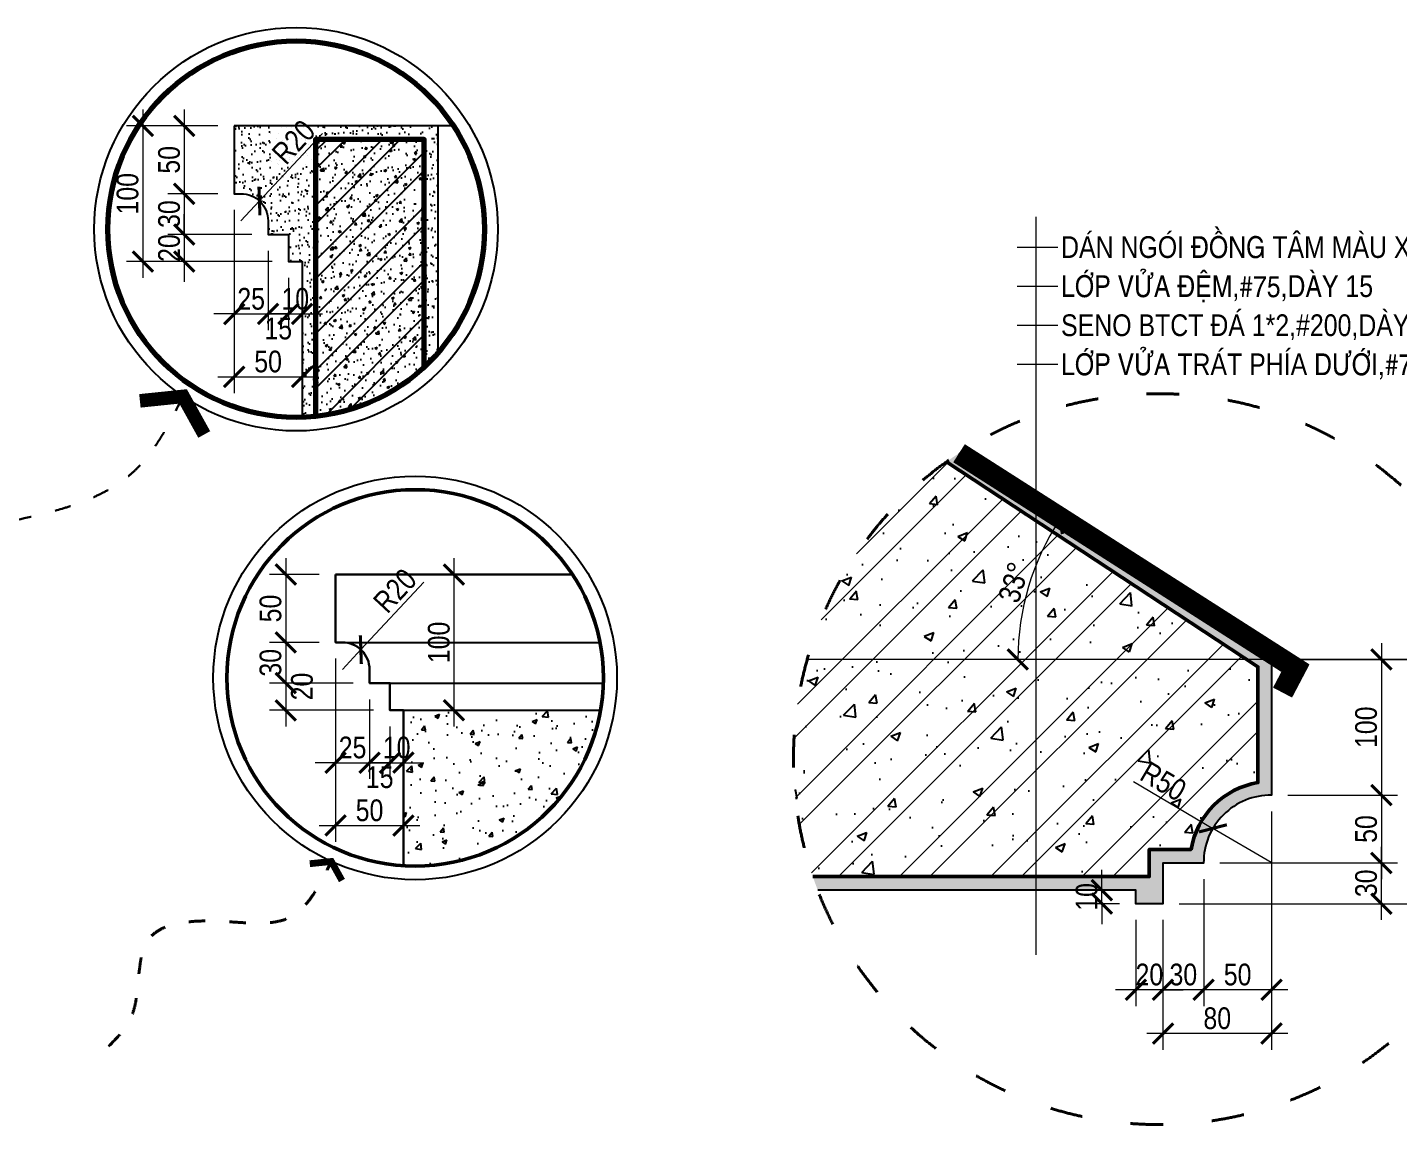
# Model space of a CAD drawing. Header units: millimetres. Extents: x -37049 to 129367, y 25385 to 90033.
# Drawn here: x 68902 to 79003, y 48928 to 57013 of the extents above; entities that cross this region are included whole.
import ezdxf

# ---------------------------------------------------------------- set-up
doc = ezdxf.new("R2010")
doc.units = ezdxf.units.MM
doc.header["$MEASUREMENT"] = 0
doc.linetypes.add('ACAD_ISO03W100', pattern=[30, 12, -18])
doc.layers.add('NCHU', color=70, linetype='Continuous')
for name, color, linetype, lineweight in [('NKHUAT1', 54, 'ACAD_ISO03W100', 15), ('NKT', 9, 'Continuous', 0), ('NMANH1', 45, 'Continuous', 9), ('NMANH3', 25, 'Continuous', 9), ('NNGOI', 20, 'Continuous', 9), ('NTHAY1', 61, 'Continuous', 25), ('NTHAY3', 41, 'Continuous', 25), ('NTHAY4', 21, 'Continuous', 25), ('Ntuong1', 140, 'Continuous', 50), ('Ntuong2', 150, 'Continuous', 50), ('NTUONGTO', 210, 'Continuous', 70)]:
    doc.layers.add(name, color=color, linetype=linetype, lineweight=lineweight)
doc.styles.add('AVO', font='vhelvcn.ttf')
doc.dimstyles.new('10', dxfattribs={"dimscale": 0, "dimtxt": 160, "dimasz": 150, "dimexe": 120, "dimexo": 120, "dimgap": 30, "dimtad": 1, "dimtoh": 1, "dimdec": 0, "dimlfac": 0.1, "dimzin": 0, "dimdsep": 46, "dimtxsty": 'AVO', "dimblk1": 'ARCHTICK', "dimblk2": 'ARCHTICK', "dimsah": 1, "dimcen": -3, "dimdle": 120, "dimclrd": 256, "dimclre": 256, "dimclrt": 2, "dimadec": 0, "dimazin": 0, "dimtfac": 1, "dimtdec": 0, "dimtix": 1, "dimtmove": 2, "dimatfit": 3, "dimldrblk": 'ARCHTICK', "dimfxl": 0, "dimtolj": 1, "dimtzin": 0, "dimlwd": -1, "dimlwe": -1, "dimarcsym": 0})

# ---------------------------------------------------------------- blocks, each defined once
blk = doc.blocks.new('_ARCHTICK')
at = {"color": 0, "linetype": 'ByBlock', "const_width": 0.15}
blk.add_lwpolyline([(-0.5, -0.5), (0.5, 0.5)], dxfattribs=at)
blk = doc.blocks.new('*D514')
at = {"layer": 'DEFPOINTS', "color": 0}
for p in [(71172, 52482), (71672, 51475), (71672, 51132)]:
    blk.add_point(p, dxfattribs=at)
at = {"layer": 'NKT'}
for p, q in [((71172, 52362), (71172, 51012)), ((71672, 51355), (71672, 51012)), ((71052, 51132), (71792, 51132))]:
    blk.add_line(p, q, dxfattribs=at)
at = {"layer": 'NKT', "xscale": 150, "yscale": 150, "zscale": 150, "rotation": 180}
blk.add_blockref('_ARCHTICK', (71172, 51132), dxfattribs=at)
at = {"layer": 'NKT', "xscale": 150, "yscale": 150, "zscale": 150}
blk.add_blockref('_ARCHTICK', (71672, 51132), dxfattribs=at)
at = {"layer": 'NKT', "color": 2, "insert": (71422, 51243), "char_height": 160, "attachment_point": 5, "style": 'AVO'}
blk.add_mtext('\\A1;50', dxfattribs=at)
blk = doc.blocks.new('*D522')
at = {"layer": 'DEFPOINTS', "color": 0}
for p in [(71572, 51981), (71672, 51856), (71672, 51595)]:
    blk.add_point(p, dxfattribs=at)
at = {"layer": 'NKT'}
for p, q in [((71572, 51861), (71572, 51475)), ((71672, 51736), (71672, 51475)), ((71572, 51595), (71422, 51595)), ((71572, 51595), (71672, 51595)), ((71672, 51595), (71822, 51595))]:
    blk.add_line(p, q, dxfattribs=at)
at = {"layer": 'NKT', "xscale": 150, "yscale": 150, "zscale": 150}
blk.add_blockref('_ARCHTICK', (71572, 51595), dxfattribs=at)
at = {"layer": 'NKT', "xscale": 150, "yscale": 150, "zscale": 150, "rotation": 180}
blk.add_blockref('_ARCHTICK', (71672, 51595), dxfattribs=at)
at = {"layer": 'NKT', "color": 2, "insert": (71622, 51706), "char_height": 160, "attachment_point": 5, "style": 'AVO'}
blk.add_mtext('\\A1;10', dxfattribs=at)
blk = doc.blocks.new('*D515')
at = {"layer": 'DEFPOINTS', "color": 0}
for p in [(71422, 52181), (71572, 51981), (71572, 51595)]:
    blk.add_point(p, dxfattribs=at)
at = {"layer": 'NKT'}
for p, q in [((71422, 52061), (71422, 51475)), ((71572, 51861), (71572, 51475)), ((71302, 51595), (71692, 51595))]:
    blk.add_line(p, q, dxfattribs=at)
at = {"layer": 'NKT', "xscale": 150, "yscale": 150, "zscale": 150, "rotation": 180}
blk.add_blockref('_ARCHTICK', (71422, 51595), dxfattribs=at)
at = {"layer": 'NKT', "xscale": 150, "yscale": 150, "zscale": 150}
blk.add_blockref('_ARCHTICK', (71572, 51595), dxfattribs=at)
at = {"layer": 'NKT', "color": 2, "insert": (71497, 51487), "char_height": 160, "attachment_point": 5, "style": 'AVO'}
blk.add_mtext('\\A1;15', dxfattribs=at)
blk = doc.blocks.new('*D516')
at = {"layer": 'DEFPOINTS', "color": 0}
for p in [(71172, 52481), (71422, 52181), (71422, 51595)]:
    blk.add_point(p, dxfattribs=at)
at = {"layer": 'NKT'}
for p, q in [((71172, 52361), (71172, 51475)), ((71422, 52061), (71422, 51475)), ((71172, 51595), (71022, 51595)), ((71172, 51595), (71422, 51595)), ((71422, 51595), (71572, 51595))]:
    blk.add_line(p, q, dxfattribs=at)
at = {"layer": 'NKT', "xscale": 150, "yscale": 150, "zscale": 150}
blk.add_blockref('_ARCHTICK', (71172, 51595), dxfattribs=at)
at = {"layer": 'NKT', "xscale": 150, "yscale": 150, "zscale": 150, "rotation": 180}
blk.add_blockref('_ARCHTICK', (71422, 51595), dxfattribs=at)
at = {"layer": 'NKT', "color": 2, "insert": (71297, 51706), "char_height": 160, "attachment_point": 5, "style": 'AVO'}
blk.add_mtext('\\A1;25', dxfattribs=at)
blk = doc.blocks.new('*D517')
at = {"layer": 'DEFPOINTS', "color": 0}
for p in [(72340, 52981), (72044, 51981), (72340, 51981)]:
    blk.add_point(p, dxfattribs=at)
at = {"layer": 'NKT'}
for p, q in [((72044, 53101), (72044, 51861)), ((72220, 52981), (71924, 52981)), ((72220, 51981), (71924, 51981))]:
    blk.add_line(p, q, dxfattribs=at)
at = {"layer": 'NKT', "xscale": 150, "yscale": 150, "zscale": 150}
for p, rotation in [((72044, 52981), 90), ((72044, 51981), 270)]:
    blk.add_blockref('_ARCHTICK', p, dxfattribs=dict(at, rotation=rotation))
at = {"layer": 'NKT', "color": 2, "insert": (71933, 52481), "char_height": 160, "attachment_point": 5, "rotation": 90, "style": 'AVO'}
blk.add_mtext('\\A1;100', dxfattribs=at)
blk = doc.blocks.new('*D518')
at = {"layer": 'DEFPOINTS', "color": 0}
for p in [(71358, 52428), (71222, 52281)]:
    blk.add_point(p, dxfattribs=at)
at = {"layer": 'NKT'}
for p in [(71822, 52925), (71222, 52281)]:
    blk.add_line(p, (71358, 52428), dxfattribs=at)
at = {"layer": 'NKT', "xscale": 150, "yscale": 150, "zscale": 150, "rotation": 227.0383544023592}
blk.add_blockref('_ARCHTICK', (71358, 52428), dxfattribs=at)
at = {"layer": 'NKT', "color": 2, "insert": (71610, 52862), "char_height": 160, "attachment_point": 5, "rotation": 47.0384, "style": 'AVO'}
blk.add_mtext('\\A1;R20', dxfattribs=at)
blk = doc.blocks.new('*D519')
at = {"layer": 'DEFPOINTS', "color": 0}
for p in [(71422, 52181), (70805, 51981), (71572, 51981)]:
    blk.add_point(p, dxfattribs=at)
at = {"layer": 'NKT'}
for p, q in [((70805, 52301), (70805, 51861)), ((71302, 52181), (70685, 52181)), ((71452, 51981), (70685, 51981))]:
    blk.add_line(p, q, dxfattribs=at)
at = {"layer": 'NKT', "xscale": 150, "yscale": 150, "zscale": 150}
for p, rotation in [((70805, 52181), 90), ((70805, 51981), 270)]:
    blk.add_blockref('_ARCHTICK', p, dxfattribs=dict(at, rotation=rotation))
at = {"layer": 'NKT', "color": 2, "insert": (70925, 52156), "char_height": 160, "attachment_point": 5, "rotation": 90, "style": 'AVO'}
blk.add_mtext('\\A1;20', dxfattribs=at)
blk = doc.blocks.new('*D520')
at = {"layer": 'DEFPOINTS', "color": 0}
for p in [(71172, 52481), (70805, 52181), (71422, 52181)]:
    blk.add_point(p, dxfattribs=at)
at = {"layer": 'NKT'}
for p, q in [((70805, 52601), (70805, 52061)), ((71052, 52481), (70685, 52481)), ((71302, 52181), (70685, 52181))]:
    blk.add_line(p, q, dxfattribs=at)
at = {"layer": 'NKT', "xscale": 150, "yscale": 150, "zscale": 150}
for p, rotation in [((70805, 52481), 90), ((70805, 52181), 270)]:
    blk.add_blockref('_ARCHTICK', p, dxfattribs=dict(at, rotation=rotation))
at = {"layer": 'NKT', "color": 2, "insert": (70693, 52331), "char_height": 160, "attachment_point": 5, "rotation": 90, "style": 'AVO'}
blk.add_mtext('\\A1;30', dxfattribs=at)
blk = doc.blocks.new('*D521')
at = {"layer": 'DEFPOINTS', "color": 0}
for p in [(71172, 52981), (70805, 52481), (71172, 52481)]:
    blk.add_point(p, dxfattribs=at)
at = {"layer": 'NKT'}
for p, q in [((70805, 53101), (70805, 52361)), ((71052, 52981), (70685, 52981)), ((71052, 52481), (70685, 52481))]:
    blk.add_line(p, q, dxfattribs=at)
at = {"layer": 'NKT', "xscale": 150, "yscale": 150, "zscale": 150}
for p, rotation in [((70805, 52981), 90), ((70805, 52481), 270)]:
    blk.add_blockref('_ARCHTICK', p, dxfattribs=dict(at, rotation=rotation))
at = {"layer": 'NKT', "color": 2, "insert": (70693, 52731), "char_height": 160, "attachment_point": 5, "rotation": 90, "style": 'AVO'}
blk.add_mtext('\\A1;50', dxfattribs=at)
blk = doc.blocks.new('*D579')
at = {"layer": 'DEFPOINTS', "color": 0}
for p in [(75760, 53872), (76336, 53062), (74647, 52356), (78067, 52356), (78067, 52356)]:
    blk.add_point(p, dxfattribs=at)
at = {"layer": 'NKT'}
blk.add_arc((78067, 52356), 1869, 146.6723, 180.0017, dxfattribs=at)
at = {"layer": 'NKT', "xscale": 150, "yscale": 150, "zscale": 150}
for p, rotation in [((76505, 53383), 56.67230931715161), ((76197, 52356), 270.0017441160624)]:
    blk.add_blockref('_ARCHTICK', p, dxfattribs=dict(at, rotation=rotation))
at = {"layer": 'NKT', "color": 2, "insert": (76169, 52924), "char_height": 160, "attachment_point": 5, "rotation": 73.337, "style": 'AVO'}
blk.add_mtext('\\A1;33°', dxfattribs=at)
blk = doc.blocks.new('*D571')
at = {"layer": 'DEFPOINTS', "color": 0}
for p in [(78067, 52356), (78067, 51356), (78876, 51356)]:
    blk.add_point(p, dxfattribs=at)
at = {"layer": 'NKT'}
for p, q in [((78876, 52476), (78876, 51236)), ((78187, 52356), (78996, 52356)), ((78187, 51356), (78996, 51356))]:
    blk.add_line(p, q, dxfattribs=at)
at = {"layer": 'NKT', "xscale": 150, "yscale": 150, "zscale": 150}
for p, rotation in [((78876, 52356), 90), ((78876, 51356), 270)]:
    blk.add_blockref('_ARCHTICK', p, dxfattribs=dict(at, rotation=rotation))
at = {"layer": 'NKT', "color": 2, "insert": (78764, 51856), "char_height": 160, "attachment_point": 5, "rotation": 90, "style": 'AVO'}
blk.add_mtext('\\A1;100', dxfattribs=at)
blk = doc.blocks.new('*D572')
at = {"layer": 'DEFPOINTS', "color": 0}
for p in [(78067, 51356), (77567, 50856), (78876, 50856)]:
    blk.add_point(p, dxfattribs=at)
at = {"layer": 'NKT'}
for p, q in [((78876, 51476), (78876, 50736)), ((78187, 51356), (78996, 51356)), ((77687, 50856), (78996, 50856))]:
    blk.add_line(p, q, dxfattribs=at)
at = {"layer": 'NKT', "xscale": 150, "yscale": 150, "zscale": 150}
for p, rotation in [((78876, 51356), 90), ((78876, 50856), 270)]:
    blk.add_blockref('_ARCHTICK', p, dxfattribs=dict(at, rotation=rotation))
at = {"layer": 'NKT', "color": 2, "insert": (78764, 51106), "char_height": 160, "attachment_point": 5, "rotation": 90, "style": 'AVO'}
blk.add_mtext('\\A1;50', dxfattribs=at)
blk = doc.blocks.new('*D573')
at = {"layer": 'DEFPOINTS', "color": 0}
for p in [(77567, 50856), (78876, 50856), (77267, 50556)]:
    blk.add_point(p, dxfattribs=at)
at = {"layer": 'NKT'}
for p, q in [((78876, 50436), (78876, 50976)), ((77687, 50856), (78996, 50856)), ((77387, 50556), (78996, 50556))]:
    blk.add_line(p, q, dxfattribs=at)
at = {"layer": 'NKT', "xscale": 150, "yscale": 150, "zscale": 150}
for p, rotation in [((78876, 50856), 90), ((78876, 50556), 270)]:
    blk.add_blockref('_ARCHTICK', p, dxfattribs=dict(at, rotation=rotation))
at = {"layer": 'NKT', "color": 2, "insert": (78764, 50706), "char_height": 160, "attachment_point": 5, "rotation": 90, "style": 'AVO'}
blk.add_mtext('\\A1;30', dxfattribs=at)
blk = doc.blocks.new('*D574')
at = {"layer": 'DEFPOINTS', "color": 0}
for p in [(78067, 51356), (77567, 50856), (77567, 49922)]:
    blk.add_point(p, dxfattribs=at)
at = {"layer": 'NKT'}
for p, q in [((78067, 51236), (78067, 49802)), ((77567, 50736), (77567, 49802)), ((78187, 49922), (77447, 49922))]:
    blk.add_line(p, q, dxfattribs=at)
at = {"layer": 'NKT', "xscale": 150, "yscale": 150, "zscale": 150, "rotation": 180}
blk.add_blockref('_ARCHTICK', (77567, 49922), dxfattribs=at)
at = {"layer": 'NKT', "xscale": 150, "yscale": 150, "zscale": 150}
blk.add_blockref('_ARCHTICK', (78067, 49922), dxfattribs=at)
at = {"layer": 'NKT', "color": 2, "insert": (77817, 50033), "char_height": 160, "attachment_point": 5, "style": 'AVO'}
blk.add_mtext('\\A1;50', dxfattribs=at)
blk = doc.blocks.new('*D575')
at = {"layer": 'DEFPOINTS', "color": 0}
for p in [(77567, 50856), (77267, 50556), (77267, 49922)]:
    blk.add_point(p, dxfattribs=at)
at = {"layer": 'NKT'}
for p, q in [((77567, 50736), (77567, 49802)), ((77267, 50436), (77267, 49802)), ((77687, 49922), (77147, 49922))]:
    blk.add_line(p, q, dxfattribs=at)
at = {"layer": 'NKT', "xscale": 150, "yscale": 150, "zscale": 150, "rotation": 180}
blk.add_blockref('_ARCHTICK', (77267, 49922), dxfattribs=at)
at = {"layer": 'NKT', "xscale": 150, "yscale": 150, "zscale": 150}
blk.add_blockref('_ARCHTICK', (77567, 49922), dxfattribs=at)
at = {"layer": 'NKT', "color": 2, "insert": (77417, 50033), "char_height": 160, "attachment_point": 5, "style": 'AVO'}
blk.add_mtext('\\A1;30', dxfattribs=at)
blk = doc.blocks.new('*D576')
at = {"layer": 'DEFPOINTS', "color": 0}
for p in [(78067, 51356), (77267, 50436), (77267, 49599)]:
    blk.add_point(p, dxfattribs=at)
at = {"layer": 'NKT'}
for p, q in [((78067, 51236), (78067, 49479)), ((77267, 50316), (77267, 49479)), ((78187, 49599), (77147, 49599))]:
    blk.add_line(p, q, dxfattribs=at)
at = {"layer": 'NKT', "xscale": 150, "yscale": 150, "zscale": 150, "rotation": 180}
blk.add_blockref('_ARCHTICK', (77267, 49599), dxfattribs=at)
at = {"layer": 'NKT', "xscale": 150, "yscale": 150, "zscale": 150}
blk.add_blockref('_ARCHTICK', (78067, 49599), dxfattribs=at)
at = {"layer": 'NKT', "color": 2, "insert": (77667, 49711), "char_height": 160, "attachment_point": 5, "style": 'AVO'}
blk.add_mtext('\\A1;80', dxfattribs=at)
blk = doc.blocks.new('*D580')
at = {"layer": 'DEFPOINTS', "color": 0}
for p in [(77635, 51111), (78063, 50859)]:
    blk.add_point(p, dxfattribs=at)
at = {"layer": 'NKT'}
for p in [(77050, 51457), (78063, 50859)]:
    blk.add_line(p, (77635, 51111), dxfattribs=at)
at = {"layer": 'NKT', "xscale": 150, "yscale": 150, "zscale": 150, "rotation": 329.4678914287803}
blk.add_blockref('_ARCHTICK', (77635, 51111), dxfattribs=at)
at = {"layer": 'NKT', "color": 2, "insert": (77270, 51457), "char_height": 160, "attachment_point": 5, "rotation": 329.4679, "style": 'AVO'}
blk.add_mtext('\\A1;R50', dxfattribs=at)
blk = doc.blocks.new('*D581')
at = {"layer": 'DEFPOINTS', "color": 0}
for p in [(78067, 52356), (79270, 52356), (77267, 50556)]:
    blk.add_point(p, dxfattribs=at)
at = {"layer": 'NKT'}
for p, q in [((79270, 50436), (79270, 52476)), ((78187, 52356), (79390, 52356)), ((77387, 50556), (79390, 50556))]:
    blk.add_line(p, q, dxfattribs=at)
at = {"layer": 'NKT', "xscale": 150, "yscale": 150, "zscale": 150}
for p, rotation in [((79270, 52356), 90), ((79270, 50556), 270)]:
    blk.add_blockref('_ARCHTICK', p, dxfattribs=dict(at, rotation=rotation))
at = {"layer": 'NKT', "color": 2, "insert": (79158, 51456), "char_height": 160, "attachment_point": 5, "rotation": 90, "style": 'AVO'}
blk.add_mtext('\\A1;180', dxfattribs=at)
blk = doc.blocks.new('*D577')
at = {"layer": 'DEFPOINTS', "color": 0}
for p in [(77067, 50556), (77267, 50556), (77067, 49922)]:
    blk.add_point(p, dxfattribs=at)
at = {"layer": 'NKT'}
for p, q in [((77067, 50436), (77067, 49802)), ((77267, 50436), (77267, 49802)), ((77067, 49922), (76917, 49922)), ((77267, 49922), (77067, 49922)), ((77267, 49922), (77417, 49922))]:
    blk.add_line(p, q, dxfattribs=at)
at = {"layer": 'NKT', "xscale": 150, "yscale": 150, "zscale": 150}
blk.add_blockref('_ARCHTICK', (77067, 49922), dxfattribs=at)
at = {"layer": 'NKT', "xscale": 150, "yscale": 150, "zscale": 150, "rotation": 180}
blk.add_blockref('_ARCHTICK', (77267, 49922), dxfattribs=at)
at = {"layer": 'NKT', "color": 2, "insert": (77167, 50033), "char_height": 160, "attachment_point": 5, "style": 'AVO'}
blk.add_mtext('\\A1;20', dxfattribs=at)
blk = doc.blocks.new('*D578')
at = {"layer": 'DEFPOINTS', "color": 0}
for p in [(76817, 50656), (76866, 50656), (77067, 50556)]:
    blk.add_point(p, dxfattribs=at)
at = {"layer": 'NKT'}
for p, q in [((76817, 50656), (76817, 50806)), ((76746, 50656), (76697, 50656)), ((76817, 50556), (76817, 50656)), ((76947, 50556), (76697, 50556)), ((76817, 50556), (76817, 50406))]:
    blk.add_line(p, q, dxfattribs=at)
at = {"layer": 'NKT', "xscale": 150, "yscale": 150, "zscale": 150}
for p, rotation in [((76817, 50656), 270), ((76817, 50556), 90)]:
    blk.add_blockref('_ARCHTICK', p, dxfattribs=dict(at, rotation=rotation))
at = {"layer": 'NKT', "color": 2, "insert": (76705, 50606), "char_height": 160, "attachment_point": 5, "rotation": 90, "style": 'AVO'}
blk.add_mtext('\\A1;10', dxfattribs=at)
blk = doc.blocks.new('*D762')
at = {"layer": 'DEFPOINTS', "color": 0}
for p in [(70425, 55788), (70925, 54781), (70925, 54438)]:
    blk.add_point(p, dxfattribs=at)
at = {"layer": 'NKT'}
for p, q in [((70425, 55668), (70425, 54318)), ((70925, 54661), (70925, 54318)), ((70305, 54438), (71045, 54438))]:
    blk.add_line(p, q, dxfattribs=at)
at = {"layer": 'NKT', "xscale": 150, "yscale": 150, "zscale": 150, "rotation": 180}
blk.add_blockref('_ARCHTICK', (70425, 54438), dxfattribs=at)
at = {"layer": 'NKT', "xscale": 150, "yscale": 150, "zscale": 150}
blk.add_blockref('_ARCHTICK', (70925, 54438), dxfattribs=at)
at = {"layer": 'NKT', "color": 2, "insert": (70675, 54550), "char_height": 160, "attachment_point": 5, "style": 'AVO'}
blk.add_mtext('\\A1;50', dxfattribs=at)
blk = doc.blocks.new('*D767')
at = {"layer": 'DEFPOINTS', "color": 0}
for p in [(70825, 55287), (70925, 55163), (70925, 54901)]:
    blk.add_point(p, dxfattribs=at)
at = {"layer": 'NKT'}
for p, q in [((70825, 55167), (70825, 54781)), ((70925, 55043), (70925, 54781)), ((70825, 54901), (70675, 54901)), ((70825, 54901), (70925, 54901)), ((70925, 54901), (71075, 54901))]:
    blk.add_line(p, q, dxfattribs=at)
at = {"layer": 'NKT', "xscale": 150, "yscale": 150, "zscale": 150}
blk.add_blockref('_ARCHTICK', (70825, 54901), dxfattribs=at)
at = {"layer": 'NKT', "xscale": 150, "yscale": 150, "zscale": 150, "rotation": 180}
blk.add_blockref('_ARCHTICK', (70925, 54901), dxfattribs=at)
at = {"layer": 'NKT', "color": 2, "insert": (70875, 55012), "char_height": 160, "attachment_point": 5, "style": 'AVO'}
blk.add_mtext('\\A1;10', dxfattribs=at)
blk = doc.blocks.new('*D763')
at = {"layer": 'DEFPOINTS', "color": 0}
for p in [(70675, 55487), (70825, 55287), (70825, 54901)]:
    blk.add_point(p, dxfattribs=at)
at = {"layer": 'NKT'}
for p, q in [((70675, 55367), (70675, 54781)), ((70825, 55167), (70825, 54781)), ((70555, 54901), (70945, 54901))]:
    blk.add_line(p, q, dxfattribs=at)
at = {"layer": 'NKT', "xscale": 150, "yscale": 150, "zscale": 150, "rotation": 180}
blk.add_blockref('_ARCHTICK', (70675, 54901), dxfattribs=at)
at = {"layer": 'NKT', "xscale": 150, "yscale": 150, "zscale": 150}
blk.add_blockref('_ARCHTICK', (70825, 54901), dxfattribs=at)
at = {"layer": 'NKT', "color": 2, "insert": (70750, 54793), "char_height": 160, "attachment_point": 5, "style": 'AVO'}
blk.add_mtext('\\A1;15', dxfattribs=at)
blk = doc.blocks.new('*D764')
at = {"layer": 'DEFPOINTS', "color": 0}
for p in [(70425, 55787), (70675, 55487), (70675, 54901)]:
    blk.add_point(p, dxfattribs=at)
at = {"layer": 'NKT'}
for p, q in [((70425, 55667), (70425, 54781)), ((70675, 55367), (70675, 54781)), ((70425, 54901), (70275, 54901)), ((70425, 54901), (70675, 54901)), ((70675, 54901), (70825, 54901))]:
    blk.add_line(p, q, dxfattribs=at)
at = {"layer": 'NKT', "xscale": 150, "yscale": 150, "zscale": 150}
blk.add_blockref('_ARCHTICK', (70425, 54901), dxfattribs=at)
at = {"layer": 'NKT', "xscale": 150, "yscale": 150, "zscale": 150, "rotation": 180}
blk.add_blockref('_ARCHTICK', (70675, 54901), dxfattribs=at)
at = {"layer": 'NKT', "color": 2, "insert": (70550, 55012), "char_height": 160, "attachment_point": 5, "style": 'AVO'}
blk.add_mtext('\\A1;25', dxfattribs=at)
blk = doc.blocks.new('*D768')
at = {"layer": 'DEFPOINTS', "color": 0}
for p in [(70611, 55734), (70475, 55587)]:
    blk.add_point(p, dxfattribs=at)
at = {"layer": 'NKT'}
for p in [(71075, 56231), (70475, 55587)]:
    blk.add_line(p, (70611, 55734), dxfattribs=at)
at = {"layer": 'NKT', "xscale": 150, "yscale": 150, "zscale": 150, "rotation": 227.0383544023753}
blk.add_blockref('_ARCHTICK', (70611, 55734), dxfattribs=at)
at = {"layer": 'NKT', "color": 2, "insert": (70863, 56168), "char_height": 160, "attachment_point": 5, "rotation": 47.0384, "style": 'AVO'}
blk.add_mtext('\\A1;R20', dxfattribs=at)
blk = doc.blocks.new('*D765')
at = {"layer": 'DEFPOINTS', "color": 0}
for p in [(70425, 55787), (70057, 55487), (70675, 55487)]:
    blk.add_point(p, dxfattribs=at)
at = {"layer": 'NKT'}
for p, q in [((70057, 55907), (70057, 55367)), ((70305, 55787), (69937, 55787)), ((70555, 55487), (69937, 55487))]:
    blk.add_line(p, q, dxfattribs=at)
at = {"layer": 'NKT', "xscale": 150, "yscale": 150, "zscale": 150}
for p, rotation in [((70057, 55787), 90), ((70057, 55487), 270)]:
    blk.add_blockref('_ARCHTICK', p, dxfattribs=dict(at, rotation=rotation))
at = {"layer": 'NKT', "color": 2, "insert": (69946, 55637), "char_height": 160, "attachment_point": 5, "rotation": 90, "style": 'AVO'}
blk.add_mtext('\\A1;30', dxfattribs=at)
blk = doc.blocks.new('*D766')
at = {"layer": 'DEFPOINTS', "color": 0}
for p in [(70425, 56287), (70057, 55787), (70425, 55787)]:
    blk.add_point(p, dxfattribs=at)
at = {"layer": 'NKT'}
for p, q in [((70057, 56407), (70057, 55667)), ((70305, 56287), (69937, 56287)), ((70305, 55787), (69937, 55787))]:
    blk.add_line(p, q, dxfattribs=at)
at = {"layer": 'NKT', "xscale": 150, "yscale": 150, "zscale": 150}
for p, rotation in [((70057, 56287), 90), ((70057, 55787), 270)]:
    blk.add_blockref('_ARCHTICK', p, dxfattribs=dict(at, rotation=rotation))
at = {"layer": 'NKT', "color": 2, "insert": (69946, 56037), "char_height": 160, "attachment_point": 5, "rotation": 90, "style": 'AVO'}
blk.add_mtext('\\A1;50', dxfattribs=at)
blk = doc.blocks.new('*D769')
at = {"layer": 'DEFPOINTS', "color": 0}
for p in [(70675, 55487), (70057, 55287), (70825, 55287)]:
    blk.add_point(p, dxfattribs=at)
at = {"layer": 'NKT'}
for p, q in [((70057, 55487), (70057, 55637)), ((70555, 55487), (69937, 55487)), ((70057, 55487), (70057, 55287)), ((70705, 55287), (69937, 55287)), ((70057, 55287), (70057, 55137))]:
    blk.add_line(p, q, dxfattribs=at)
at = {"layer": 'NKT', "xscale": 150, "yscale": 150, "zscale": 150}
for p, rotation in [((70057, 55487), 270), ((70057, 55287), 90)]:
    blk.add_blockref('_ARCHTICK', p, dxfattribs=dict(at, rotation=rotation))
at = {"layer": 'NKT', "color": 2, "insert": (69946, 55387), "char_height": 160, "attachment_point": 5, "rotation": 90, "style": 'AVO'}
blk.add_mtext('\\A1;20', dxfattribs=at)
blk = doc.blocks.new('*D770')
at = {"layer": 'DEFPOINTS', "color": 0}
for p in [(70425, 56287), (69752, 55287), (70825, 55287)]:
    blk.add_point(p, dxfattribs=at)
at = {"layer": 'NKT'}
for p, q in [((69752, 56407), (69752, 55167)), ((70305, 56287), (69632, 56287)), ((70705, 55287), (69632, 55287))]:
    blk.add_line(p, q, dxfattribs=at)
at = {"layer": 'NKT', "xscale": 150, "yscale": 150, "zscale": 150}
for p, rotation in [((69752, 56287), 90), ((69752, 55287), 270)]:
    blk.add_blockref('_ARCHTICK', p, dxfattribs=dict(at, rotation=rotation))
at = {"layer": 'NKT', "color": 2, "insert": (69640, 55787), "char_height": 160, "attachment_point": 5, "rotation": 90, "style": 'AVO'}
blk.add_mtext('\\A1;100', dxfattribs=at)

msp = doc.modelspace()

# ---------------------------------------------------------------- hatches: boundary and pattern name
at = {"layer": 'NMANH3', "ltscale": 0.75}
h = msp.add_hatch(dxfattribs=at)
h.set_pattern_fill('ANSI32', color=256, scale=50, style=0)
h.set_pattern_definition([(45, (-272565.36, -18298.7), (-336.7596, 336.7596), []), (45, (-272340.85, -18298.7), (-336.7596, 336.7596), [])])
h.paths.add_polyline_path([(77966.6, 52301.8), (77884.6, 52355.7), (74647.1, 52355.7, 0.0691973), (74545, 51621, 0.0819724), (74687.8, 50755.7), (77166.6, 50755.7), (77166.6, 50955.7), (77474.4, 50955.7, -0.3220022), (77966.6, 51447.9)])
h.paths.add_polyline_path([(75671.2, 53811.1, 0.1699985), (74647.1, 52355.7), (77884.6, 52355.7)])
h.paths.add_polyline_path([(77211.3, 51632.6), (77555.8, 51429.4), (77432.2, 51219.7), (77087.6, 51422.9)], flags=24)
h.paths.add_polyline_path([(75990, 52750.6), (76114.5, 53166.5), (76347.7, 53096.7), (76223.2, 52680.8)], flags=24)
at = {"layer": 'NTHAY1', "ltscale": 0.75}
h = msp.add_hatch(dxfattribs=at)
h.set_pattern_fill('AR-SAND', color=256, scale=2, style=0)
h.set_pattern_definition([(37.5, (-366776.68, -79423.756), (-3.200063, 97.882647), [0, -77.216, 0, -86.36, 0, -82.55]), (7.5, (-366776.68, -79423.76), (89.904657, 143.36502), [0, -41.656, 0, -69.596, 0, -26.67]), (327.5, (-366839.16, -79423.756), (158.198474, 0.287437), [0, -25.4, 0, -91.44, 0, -119.38]), (317.5, (-366839.16, -79423.76), (152.71129, 44.585865), [0, -12.7, 0, -59.944, 0, -68.58])])
h.paths.add_polyline_path([(71024.8, 56187.4), (71824.8, 56187.4), (71824.8, 54509.5, 0.0258947), (71924.8, 54612.4), (71924.8, 56287.4), (70424.8, 56287.4), (70424.8, 55787.4), (70474.8, 55787.4, -0.4142136), (70674.8, 55587.4), (70674.8, 55487.4), (70824.8, 55487.4), (70824.8, 55287.4), (70924.8, 55287.4), (70924.8, 54139.6, 0.0180737), (71024.8, 54146.4)])
h.paths.add_polyline_path([(70740.1, 55134.1), (71009.5, 55134.1), (71009.5, 54890.7), (70740.1, 54890.7)], flags=25)
h.paths.add_polyline_path([(70597, 56061.1), (70869.6, 56353.8), (71047.8, 56188), (70775.1, 55895.2)], flags=9)
h = msp.add_hatch(dxfattribs=at)
h.set_pattern_fill('AR-CONC', color=256, style=0)
h.set_pattern_definition([(50, (-366776.68, -79423.76), (182.18467, -15.939086), [19.05, -209.55]), (355, (-366776.68, -79423.76), (-35.242826, 191.05664), [15.24, -167.64]), (100.451, (-366761.5, -79425.08), (146.9425, 175.11669), [16.19, -178.09]), (46.1842, (-366776.68, -79372.96), (271.07904, -42.04233), [28.575, -314.325]), (96.6356, (-366754.1, -79376.46), (237.40423, 247.42556), [24.285, -267.135]), (351.184, (-366776.68, -79372.96), (237.4046, 247.42512), [22.86, -251.46]), (21, (-366751.28, -79385.66), (151.61488, -102.26552), [19.05, -209.55]), (326, (-366751.28, -79385.66), (61.80203, 184.187966), [15.24, -167.64]), (71.4514, (-366738.64, -79394.18), (213.41649, 81.92286), [16.19, -178.09]), (37.5, (-366776.68, -79423.756), (3.088603, 84.555039), [0, -165.608, 0, -170.18, 0, -168.275]), (7.5, (-366776.68, -79423.76), (66.819663, 100.180575), [0, -97.028, 0, -161.798, 0, -64.135]), (327.5, (-366833.32, -79423.756), (135.590595, -5.728744), [0, -63.5, 0, -198.12, 0, -262.89]), (317.5, (-366858.72, -79423.76), (148.12918, 25.42649), [0, -82.55, 0, -131.572, 0, -186.69])])
h.paths.add_polyline_path([(71824.8, 56187.4), (71024.8, 56187.4), (71024.8, 54146.4, 0.1625549), (71824.8, 54509.5)])
h = msp.add_hatch(dxfattribs=at)
h.set_pattern_fill('ANSI32', color=256, scale=30, style=0)
h.set_pattern_definition([(45, (-366776.68, -79423.76), (-202.05576, 202.05576), []), (45, (-366641.97, -79423.76), (-202.05576, 202.05576), [])])
h.paths.add_polyline_path([(71824.8, 56187.4), (71024.8, 56187.4), (71024.8, 54146.4, 0.1625549), (71824.8, 54509.5)])
h = msp.add_hatch(dxfattribs=at)
h.set_pattern_fill('AR-SAND', color=256, scale=2, style=0)
h.set_pattern_definition([(37.5, (-272565.36, -18298.68), (-3.200063, 97.882647), [0, -77.216, 0, -86.36, 0, -82.55]), (7.5, (-272565.36, -18298.68), (89.904657, 143.36502), [0, -41.656, 0, -69.596, 0, -26.67]), (327.5, (-272627.84, -18298.68), (158.198474, 0.287437), [0, -25.4, 0, -91.44, 0, -119.38]), (317.5, (-272627.84, -18298.68), (152.71129, 44.585865), [0, -12.7, 0, -59.944, 0, -68.58])])
h.paths.add_polyline_path([(77474.4, 50955.7), (77166.6, 50955.7), (77166.6, 50755.7), (74687.8, 50755.7, 0.0098734), (74724, 50655.7), (77066.6, 50655.7), (77066.6, 50555.7), (77266.6, 50555.7), (77266.6, 50855.7), (77566.6, 50855.7, -0.418454), (78066.6, 51355.7), (78066.6, 52355.7), (77884.6, 52355.7), (77966.6, 52301.8), (77966.6, 51447.9, 0.3220022)])
h.paths.add_polyline_path([(77884.6, 52355.7), (78066.6, 52355.7), (75760.3, 53872.2, 0.0100321), (75671.2, 53811.1)])
h = msp.add_hatch(dxfattribs=at)
h.set_pattern_fill('AR-CONC', color=256, scale=4, style=0)
h.set_pattern_definition([(50, (-272565.36, -18298.7), (728.7387, -63.7563), [76.2, -838.2]), (355, (-272565.36, -18298.7), (-140.9713, 764.2266), [60.96, -670.56]), (100.451, (-272504.6, -18304), (587.77, 700.4668), [64.76, -712.36]), (46.1842, (-272565.4, -18095.5), (1084.3162, -168.1693), [114.3, -1257.3]), (96.6356, (-272475, -18109.5), (949.617, 989.7022), [97.14, -1068.54]), (351.184, (-272565.4, -18095.5), (949.6184, 989.7005), [91.44, -1005.84]), (21, (-272463.76, -18146.3), (606.4595, -409.0621), [76.2, -838.2]), (326, (-272463.76, -18146.3), (247.2081, 736.7519), [60.96, -670.56]), (71.4514, (-272413.2, -18180.4), (853.666, 327.6914), [64.76, -712.36]), (37.5, (-272565.36, -18298.68), (12.35441, 338.22016), [0, -662.432, 0, -680.72, 0, -673.1]), (7.5, (-272565.36, -18298.68), (267.27865, 400.7223), [0, -388.112, 0, -647.192, 0, -256.54]), (327.5, (-272791.93, -18298.68), (542.36238, -22.91498), [0, -254, 0, -792.48, 0, -1051.56]), (317.5, (-272893.53, -18298.7), (592.5167, 101.70596), [0, -330.2, 0, -526.288, 0, -746.76])])
h.paths.add_polyline_path([(74647.1, 52355.7, 0.0691973), (74545, 51621, 0.0819724), (74687.8, 50755.7), (77166.6, 50755.7), (77166.6, 50955.7), (77474.4, 50955.7, -0.3220022), (77966.6, 51447.9), (77966.6, 52301.8), (77884.6, 52355.7)])
h.paths.add_polyline_path([(77884.6, 52355.7), (75671.2, 53811.1, 0.1699985), (74647.1, 52355.7)])
h.paths.add_polyline_path([(77159.6, 51663.1), (77504.2, 51459.9), (77380.5, 51250.2), (77036, 51453.4)], flags=24)
h.paths.add_polyline_path([(75990, 52750.6), (76114.5, 53166.5), (76347.7, 53096.7), (76223.2, 52680.8)], flags=24)
at = {"layer": 'NTHAY4', "ltscale": 200}
h = msp.add_hatch(dxfattribs=at)
h.set_pattern_fill('AR-CONC', color=256, scale=50, style=0)
h.set_pattern_definition([(50, (-23048.47, -57532.6), (358.6301, -31.37607), [37.5, -412.5]), (355, (-23048.47, -57532.6), (-69.3757, 376.0961), [30, -330]), (100.4514, (-23018.6, -57535.2), (289.2547, 344.7198), [31.8701, -350.5711]), (46.1842, (-23048.47, -57432.6), (533.6205, -82.7595), [56.25, -618.75]), (96.6356, (-23004, -57439.5), (467.3314, 487.059), [47.8051, -525.8565]), (351.1842, (-23048.47, -57432.6), (467.331, 487.0593), [45, -495]), (21, (-22998.47, -57457.6), (298.4535, -201.30945), [37.5, -412.5]), (326, (-22998.47, -57457.6), (121.6577, 362.575), [30, -330]), (71.4514, (-22973.6, -57474.38), (420.1113, 161.26525), [31.8701, -350.5711]), (37.5, (-23048.47, -57532.6), (6.07993, 166.44693), [0, -326, 0, -335, 0, -331.25]), (7.5, (-23048.47, -57532.6), (131.53477, 197.20586), [0, -191, 0, -318.5, 0, -126.25]), (327.5, (-23159.97, -57532.6), (266.91122, -11.27744), [0, -125, 0, -390, 0, -517.5]), (317.5, (-23209.97, -57532.6), (291.5931, 50.0525), [0, -162.5, 0, -259, 0, -367.5])])
h.paths.add_polyline_path([(73124.2, 51981.3), (71672, 51981.3), (71672, 50835.5, 0.3821615)])
h.paths.add_polyline_path([(71487.3, 51828.1), (71756.7, 51828.1), (71756.7, 51584.6), (71487.3, 51584.6)], flags=9)

# ---------------------------------------------------------------- linework, layer by layer
at = {"layer": 'NKHUAT1', "lineweight": 40, "ltscale": 20}
msp.add_circle((77237.7, 51621), 2692.7, dxfattribs=at)
at = {"layer": 'NKHUAT1', "lineweight": 30, "ltscale": 10}
msp.add_spline([(70048.7, 54293.8), (69694.4, 53749), (68927.9, 53406.9), (68215.1, 53122.9), (68046.2, 52604.7), (68492.2, 51394.4), (68435.8, 50920.9)], degree=3, dxfattribs=at)
at = {"layer": 'NKHUAT1', "lineweight": 40, "ltscale": 10}
msp.add_spline([(69499.4, 49505.2), (69661.3, 49707.9), (69800.2, 50300.7), (70276.8, 50428.2), (70847.1, 50462), (71141, 50866.9)], degree=3, dxfattribs=at)
at = {"layer": 'NKT', "ltscale": 0.75}
msp.add_line((79828.2, 52355.7), (74647.1, 52355.7), dxfattribs=at)
at = {"layer": 'NMANH1', "lineweight": 0, "ltscale": 0.75}
for p, q in [((76330.7, 55617.5), (76330.7, 50179.4)), ((76491.8, 55391.6), (76193.7, 55391.6)), ((76491.8, 55103.7), (76193.7, 55103.7)), ((76491.8, 54815.8), (76193.7, 54815.8)), ((76491.8, 54527.9), (76193.7, 54527.9))]:
    msp.add_line(p, q, dxfattribs=at)
at = {"layer": 'NNGOI', "const_width": 158.4}
msp.add_lwpolyline([(75764.7, 53875.1), (78242.8, 52291.4), (78148, 52111.4)], dxfattribs=at)
at = {"layer": 'NTHAY1', "ltscale": 200}
for p, q in [((72040.1, 56287.4), (70424.8, 56287.4)), ((71924.8, 56287.4), (71924.8, 54612.4))]:
    msp.add_line(p, q, dxfattribs=at)
at = {"layer": 'NTHAY1', "lineweight": 30, "ltscale": 200}
msp.add_line((72917, 52981.3), (71172, 52981.3), dxfattribs=at)
at = {"layer": 'NTHAY1', "ltscale": 200}
msp.add_lwpolyline([(70424.8, 56287.4), (70424.8, 55787.4), (70474.8, 55787.4, -0.4142136), (70674.8, 55587.4), (70674.8, 55487.4), (70824.8, 55487.4), (70824.8, 55287.4), (70924.8, 55287.4), (70924.8, 55287.4), (70924.8, 54139.6)], format="xyb", dxfattribs=at)
for points, const_width in [([(70204.4, 54013.3), (70048.7, 54293.8), (69730.4, 54260.9)], 100), ([(71218.9, 50726.7), (71141, 50866.9), (70981.9, 50850.5)], 50)]:
    msp.add_lwpolyline(points, dxfattribs=dict(at, const_width=const_width))
at = {"layer": 'NTHAY1', "ltscale": 0.75}
msp.add_lwpolyline([(75760.3, 53872.2), (78066.6, 52355.7), (78066.6, 51355.7), (78066.6, 51355.7, 0.418454), (77566.6, 50855.7), (77566.6, 50855.7), (77266.6, 50855.7), (77266.6, 50555.7), (77066.6, 50555.7), (77066.6, 50555.7), (77066.6, 50655.7), (74724, 50655.7)], format="xyb", dxfattribs=at)
at = {"layer": 'NTHAY1', "lineweight": 30, "ltscale": 200}
msp.add_lwpolyline([(71172, 52981.3), (71172, 52481.3), (71222, 52481.3, -0.4142136), (71422, 52281.3), (71422, 52181.3), (71572, 52181.3), (71572, 51981.3), (71672, 51981.3), (71672, 51981.3), (71672, 50835.5)], format="xyb", dxfattribs=at)
at = {"layer": 'NTHAY1', "ltscale": 200}
for centre in [(70881.1, 55525.8), (71758, 52219.7)]:
    msp.add_circle(centre, 1486.8, dxfattribs=at)
at = {"layer": 'NTHAY3', "ltscale": 200}
for p, q in [((71172, 52481.3), (73120, 52481.3)), ((71572, 52181.3), (73144.3, 52181.3)), ((71672, 51981.3), (73124.2, 51981.3))]:
    msp.add_line(p, q, dxfattribs=at)
at = {"layer": 'Ntuong1', "ltscale": 0.75}
msp.add_lwpolyline([(75671.2, 53811.1), (77966.6, 52301.8), (77966.6, 51447.9, 0.3220022), (77474.4, 50955.7), (77166.6, 50955.7), (77166.6, 50755.7), (74687.8, 50755.7)], format="xyb", dxfattribs=at)
at = {"layer": 'Ntuong2', "ltscale": 0.05}
msp.add_circle((71758, 52219.7), 1386.8, dxfattribs=at)
at = {"layer": 'NTUONGTO', "ltscale": 200}
msp.add_lwpolyline([(71824.8, 54509.5), (71824.8, 56187.4), (71024.8, 56187.4), (71024.8, 54146.4)], dxfattribs=at)
msp.add_circle((70881.1, 55525.8), 1386.8, dxfattribs=at)

# ---------------------------------------------------------------- texts
at = {"layer": 'NCHU', "ltscale": 0.75, "style": 'AVO'}
for s, p in [('DAÙN NGOÙI ÑOÀNG TAÂM MAØU XANH SAÅM[LOAÏI 22V/M2]', (76516.4, 55314.1)), ('LÔÙP VÖÛA ÑEÄM,#75,DAØY 15', (76516.4, 55026.2)), ('SENO BTCT ÑAÙ 1*2,#200,DAØY 80', (76516.4, 54738.3)), ('LÔÙP VÖÛA TRAÙT PHÍA DÖÔÙI,#75,DAØY 10', (76516.4, 54450.4))]:
    msp.add_text(s, height=160, dxfattribs=at).set_placement(p)

# ---------------------------------------------------------------- dimensions: what is measured, and where the dimension line sits
at = {"layer": 'NKT', "ltscale": 200}
for base, p1, p2, picture, middle in [((69751.8, 55287.4), (70424.8, 56287.4), (70824.8, 55287.4), '*D770', (69640.1, 55787.4)), ((70057.4, 55787.4), (70424.8, 56287.4), (70424.8, 55787.4), '*D766', (69945.7, 56037.4)), ((70057.4, 55487.4), (70424.8, 55787.4), (70674.8, 55487.4), '*D765', (69945.7, 55637.4)), ((70057.4, 55287.4), (70674.8, 55487.4), (70824.8, 55287.4), '*D769', (69945.7, 55387.4)), ((70804.6, 52481.3), (71172, 52981.3), (71172, 52481.3), '*D521', (70692.9, 52731.3)), ((72044.2, 51981.3), (72339.8, 52981.3), (72339.8, 51981.3), '*D517', (71932.5, 52481.3)), ((70804.6, 52181.3), (71172, 52481.3), (71422, 52181.3), '*D520', (70692.9, 52331.3))]:
    dim = msp.add_linear_dim(base=base, p1=p1, p2=p2, angle=90, dimstyle='10', override={"dimscale": 1}, dxfattribs=at)
    dim.commit()
    dim.dimension.update_dxf_attribs({"geometry": picture, "text_midpoint": middle})
for center, mpoint, picture, middle in [((70474.8, 55587.4), (70611.1, 55733.7), '*D768', (70863.3, 56168.4)), ((71222, 52281.3), (71358.3, 52427.7), '*D518', (71610.5, 52862.4))]:
    dim = msp.add_radius_dim(center=center, mpoint=mpoint, dimstyle='10', override={"dimscale": 1}, dxfattribs=at)
    dim.commit()
    dim.dimension.update_dxf_attribs({"geometry": picture, "text_midpoint": middle})
for base, p1, p2, picture, middle in [((70674.8, 54900.7), (70424.8, 55787.4), (70674.8, 55487.4), '*D764', (70549.8, 55012.4)), ((70924.8, 54437.8), (70424.8, 55787.6), (70924.8, 54780.7), '*D762', (70674.8, 54549.5)), ((70924.8, 54900.7), (70824.8, 55287.4), (70924.8, 55162.5), '*D767', (70874.8, 55012.4)), ((71422, 51594.6), (71172, 52481.3), (71422, 52181.3), '*D516', (71297, 51706.4)), ((71672, 51131.8), (71172, 52481.6), (71672, 51474.6), '*D514', (71422, 51243.5)), ((71672, 51594.6), (71572, 51981.3), (71672, 51856.5), '*D522', (71622, 51706.4))]:
    dim = msp.add_linear_dim(base=base, p1=p1, p2=p2, dimstyle='10', override={"dimscale": 1}, dxfattribs=at)
    dim.commit()
    dim.dimension.update_dxf_attribs({"geometry": picture, "text_midpoint": middle})
for base, p1, p2, picture, middle in [((70824.8, 54900.7), (70674.8, 55487.4), (70824.8, 55287.4), '*D763', (70749.8, 54793.3)), ((71572, 51594.6), (71422, 52181.3), (71572, 51981.3), '*D515', (71497, 51487.2))]:
    dim = msp.add_linear_dim(base=base, p1=p1, p2=p2, dimstyle='10', override={"dimscale": 1}, dxfattribs=at)
    dim.commit()
    dim.dimension.update_dxf_attribs({"geometry": picture, "text_midpoint": middle, "dimtype": 160})
at = {"layer": 'NKT', "ltscale": 0.75}
dim = msp.add_angular_dim_2l(base=(76336.2, 53062.5), line1=((74647.1, 52355.6), (78066.6, 52355.7)), line2=((78066.6, 52355.7), (75760.3, 53872.2)), dimstyle='10', override={"dimscale": 1}, dxfattribs=at)
dim.commit()
dim.dimension.update_dxf_attribs({"geometry": '*D579', "text_midpoint": (76168.9, 52923.7)})
for base, p1, p2, picture, middle in [((79269.6, 52355.7), (77266.6, 50555.7), (78066.6, 52355.7), '*D581', (79157.9, 51455.7)), ((78875.6, 51355.7), (78066.6, 52355.7), (78066.6, 51355.7), '*D571', (78763.9, 51855.7)), ((78875.6, 50855.7), (78066.6, 51355.7), (77566.6, 50855.7), '*D572', (78763.9, 51105.7)), ((78875.6, 50855.7), (77266.6, 50555.7), (77566.6, 50855.7), '*D573', (78763.9, 50705.7)), ((76816.6, 50655.7), (77066.6, 50555.7), (76866.1, 50655.7), '*D578', (76704.9, 50605.7))]:
    dim = msp.add_linear_dim(base=base, p1=p1, p2=p2, angle=90, dimstyle='10', override={"dimscale": 1}, dxfattribs=at)
    dim.commit()
    dim.dimension.update_dxf_attribs({"geometry": picture, "text_midpoint": middle})
at = {"layer": 'NKT', "ltscale": 200}
dim = msp.add_linear_dim(base=(70804.6, 51981.3), p1=(71422, 52181.3), p2=(71572, 51981.3), angle=90, dimstyle='10', override={"dimscale": 1}, dxfattribs=at)
dim.commit()
dim.dimension.update_dxf_attribs({"geometry": '*D519', "text_midpoint": (70924.5, 52156.3), "dimtype": 160})
at = {"layer": 'NKT', "ltscale": 0.75}
dim = msp.add_radius_dim(center=(78063, 50859.3), mpoint=(77635.4, 51111.5), dimstyle='10', override={"dimscale": 1}, dxfattribs=at)
dim.commit()
dim.dimension.update_dxf_attribs({"geometry": '*D580', "text_midpoint": (77270.1, 51456.6)})
for base, p1, p2, picture, middle in [((77266.6, 49599), (78066.6, 51355.7), (77266.6, 50435.7), '*D576', (77666.6, 49710.7)), ((77566.6, 49921.6), (78066.6, 51355.7), (77566.6, 50855.7), '*D574', (77816.6, 50033.3)), ((77266.6, 49921.6), (77566.6, 50855.7), (77266.6, 50555.7), '*D575', (77416.6, 50033.3)), ((77066.6, 49921.6), (77266.6, 50555.7), (77066.6, 50555.7), '*D577', (77166.6, 50033.3))]:
    dim = msp.add_linear_dim(base=base, p1=p1, p2=p2, dimstyle='10', override={"dimscale": 1}, dxfattribs=at)
    dim.commit()
    dim.dimension.update_dxf_attribs({"geometry": picture, "text_midpoint": middle})

doc.saveas('drawing.dxf')
